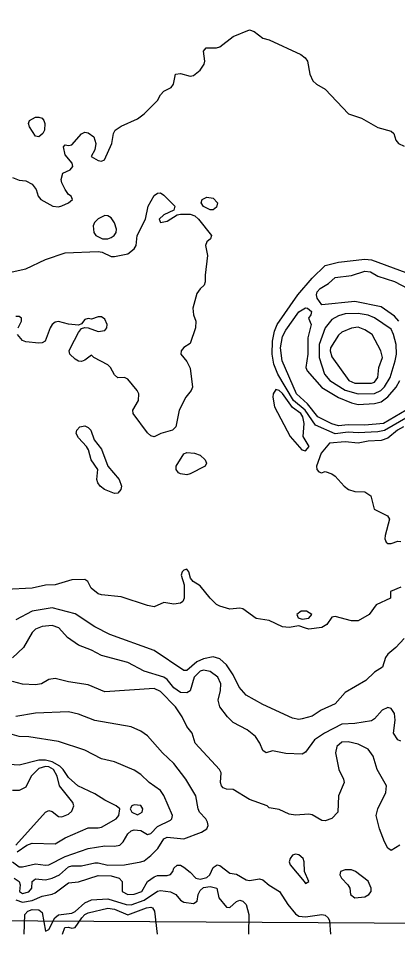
# Model space of a CAD drawing. Extents: x 425119 to 428731, y 1576976 to 1581037.
# Drawn here: x 426380 to 426726, y 1576976 to 1577811 of the extents above; entities that cross this region are included whole.
import ezdxf

# ---------------------------------------------------------------- set-up
doc = ezdxf.new("R2010")
doc.units = 21
doc.header["$MEASUREMENT"] = 0
for name, color, linetype in [('C-TOPO-MAJR', 3, 'Continuous'), ('C-TOPO-MINR', 8, 'Continuous'), ('G-ANNO-AOI', 6, 'Continuous')]:
    doc.layers.add(name, color=color, linetype=linetype)

msp = doc.modelspace()

# ---------------------------------------------------------------- linework, layer by layer
at = {"layer": 'C-TOPO-MAJR'}
for points, elevation in [([(426371.5, 1577580.01), (426386.5, 1577583.17), (426404.5, 1577591.64), (426422.5, 1577597.88), (426452.5, 1577599), (426456.15, 1577598.5), (426464.5, 1577594.64), (426467.5, 1577594.54), (426479.5, 1577596.89), (426485.43, 1577601.5), (426487.19, 1577604.5), (426488.06, 1577613.5), (426495.84, 1577628.5), (426498.12, 1577640.5), (426503.5, 1577649.98), (426506.5, 1577652.31), (426509.5, 1577652.38), (426512.5, 1577650.23), (426522.33, 1577640.5), (426521.5, 1577636.67), (426512.5, 1577632.59), (426508.17, 1577628.5), (426509.5, 1577625.56), (426515.5, 1577626.6), (426524.5, 1577632.42), (426527.5, 1577633.1), (426536.5, 1577633.15), (426540.63, 1577631.5), (426543.97, 1577628.5), (426555.89, 1577613.5), (426554.85, 1577610.5), (426551.5, 1577607.85), (426550.44, 1577604.5), (426552.16, 1577595.5), (426549.96, 1577577.5), (426550.11, 1577571.5), (426549.27, 1577568.5), (426545.5, 1577565.17), (426542.5, 1577560.89), (426538.92, 1577547.5), (426539.39, 1577541.5), (426541.64, 1577535.5), (426541.15, 1577529.5), (426536.5, 1577515.46), (426530.5, 1577511.79), (426528.19, 1577508.5), (426527.99, 1577505.5), (426533.5, 1577498.95), (426536.5, 1577492.86), (426538.39, 1577475.5), (426537.38, 1577472.5), (426532.52, 1577466.5), (426526.44, 1577454.5), (426523.22, 1577439.5), (426520.27, 1577436.5), (426509.68, 1577433.5), (426503.5, 1577430.2), (426503.5, 1577430.2), (426500.5, 1577431.2), (426497.5, 1577433.88), (426484.38, 1577451.5), (426484.11, 1577454.5), (426489.37, 1577463.5), (426489.6, 1577469.5), (426488.12, 1577472.5), (426479.5, 1577482.93), (426476.5, 1577484.35), (426470.5, 1577484.06), (426467.5, 1577486.85), (426463.94, 1577493.5), (426461.5, 1577495.78), (426448.53, 1577502.5), (426446.5, 1577504.76), (426440.5, 1577499.99), (426437.5, 1577498.86), (426434.5, 1577499.23), (426431.5, 1577501), (426426.64, 1577505.5), (426426.04, 1577508.5), (426427.38, 1577511.5), (426434.5, 1577525.27), (426437.5, 1577529.11), (426440.5, 1577529.94), (426443.5, 1577529.53), (426452.5, 1577526.35), (426458.5, 1577527.06), (426460.41, 1577529.5), (426460.7, 1577532.5), (426458.5, 1577537.52), (426455.5, 1577539.53), (426452.5, 1577539.46), (426446.5, 1577537.38), (426443.5, 1577538.22), (426440.5, 1577537.15), (426437.5, 1577533.25), (426434.5, 1577532.15), (426425.5, 1577532.84), (426416.5, 1577535.42), (426413.5, 1577534.87), (426410.5, 1577532.5), (426408.83, 1577529.5), (426404.32, 1577517.5), (426401.5, 1577515.92), (426398.5, 1577515.68), (426386.5, 1577516.68), (426383.5, 1577518.05), (426379.13, 1577523.5)], 70), ([(426735.08, 1577448.5), (426713.5, 1577436.04), (426707.5, 1577434.83), (426689.5, 1577434.02), (426680.5, 1577434.56), (426668.5, 1577432.95), (426668.5, 1577432.95), (426650.5, 1577441.03), (426641.09, 1577454.5), (426630.52, 1577463.5), (426616.17, 1577487.5), (426612.67, 1577496.5), (426610.97, 1577505.5), (426611.27, 1577517.5), (426613.19, 1577526.5), (426615.71, 1577532.5), (426634.6, 1577559.5), (426647.5, 1577574.82), (426659.5, 1577586.24), (426671.5, 1577589.51), (426695.5, 1577592.11), (426701.5, 1577591.57), (426758.5, 1577570.65)], 70), ([(426379.53, 1577529.5), (426382.78, 1577535.5), (426382.6, 1577538.5), (426380.5, 1577540.01), (426377.5, 1577539.8)], 70), ([(426375.89, 1577028.5), (426380.5, 1577025.5), (426381.6, 1577022.5), (426380.79, 1577016.5), (426380.79, 1577016.5), (426383.5, 1577014.66), (426389.5, 1577016.13), (426392.14, 1577019.5), (426392.42, 1577025.5), (426395.5, 1577027.77), (426404.5, 1577027.02), (426410.5, 1577028.38), (426417.24, 1577031.5), (426425.5, 1577038.79), (426428.5, 1577039.76), (426437.5, 1577039.58), (426449.5, 1577042.54), (426452.5, 1577042.58), (426461.5, 1577040.22), (426476.5, 1577040.77), (426491.5, 1577043.29), (426494.5, 1577044.42), (426500.5, 1577049.21), (426506.93, 1577055.5), (426512.5, 1577064.38), (426515.5, 1577065.94), (426530.5, 1577064.27), (426546.83, 1577070.5), (426551.48, 1577073.5), (426552.78, 1577076.5), (426552.28, 1577079.5), (426550.71, 1577082.5), (426545, 1577088.5), (426543.6, 1577091.5), (426541.56, 1577103.5), (426532.44, 1577118.5), (426521.5, 1577132.88), (426511.21, 1577142.5), (426497.5, 1577158.01), (426491.5, 1577162.46), (426482.5, 1577166.33), (426449.5, 1577172.15), (426434.5, 1577177.8), (426425.5, 1577179.91), (426395.5, 1577178.78), (426377.5, 1577175.74)], 75)]:
    msp.add_lwpolyline(points, dxfattribs=dict(at, elevation=elevation))
for points, elevation in [([(426554.5, 1577637.06), (426548.5, 1577640.08), (426546.48, 1577643.5), (426547.36, 1577646.5), (426551.5, 1577648.53), (426557.5, 1577647.66), (426561.19, 1577643.5), (426560.5, 1577639.34), (426557.5, 1577637.09), (426554.5, 1577637.06)], 70), ([(426689.33, 1577469.5), (426704.5, 1577469.79), (426710.04, 1577472.5), (426713.5, 1577475.94), (426718.6, 1577484.5), (426723.25, 1577499.5), (426724.39, 1577505.5), (426724, 1577514.5), (426721.73, 1577523.5), (426719.5, 1577528.45), (426704.5, 1577538.72), (426698.5, 1577540.98), (426689.5, 1577542.74), (426677.5, 1577542.42), (426671.5, 1577540.52), (426665.5, 1577537.11), (426659.5, 1577529.57), (426653.82, 1577514.5), (426654.03, 1577502.5), (426658.85, 1577487.5), (426663.75, 1577481.5), (426677.5, 1577472.81), (426689.33, 1577469.5)], 70), ([(426467.5, 1577378.77), (426458.43, 1577382.5), (426454.29, 1577385.5), (426452.12, 1577388.5), (426451.46, 1577391.5), (426452.3, 1577400.5), (426446.04, 1577409.5), (426443.77, 1577418.5), (426442.03, 1577421.5), (426434.5, 1577429.43), (426432.62, 1577433.5), (426433.17, 1577436.5), (426435.79, 1577439.5), (426440.5, 1577440.28), (426443.5, 1577438.97), (426445.89, 1577436.5), (426448.95, 1577427.5), (426455.5, 1577419.1), (426461.28, 1577403.5), (426471.73, 1577391.5), (426473.72, 1577385.5), (426473.25, 1577382.5), (426470.5, 1577379.15), (426467.5, 1577378.77)], 70), ([(426527.5, 1577396.6), (426525.66, 1577397.5), (426523.65, 1577400.5), (426523.76, 1577403.5), (426530.5, 1577414.89), (426533.5, 1577416.21), (426540.19, 1577415.5), (426545.5, 1577413.54), (426549.94, 1577409.5), (426551.15, 1577406.5), (426550.03, 1577403.5), (426536.5, 1577396.5), (426533.5, 1577395.62), (426527.5, 1577396.6)], 70), ([(426640.14, 1577025.5), (426641.5, 1577023.67), (426644.58, 1577025.5), (426640.45, 1577034.5), (426640.38, 1577043.5), (426639.35, 1577046.5), (426635.5, 1577049.86), (426632.5, 1577050.37), (426629.78, 1577049.5), (426627.52, 1577046.5), (426626.73, 1577043.5), (426627.57, 1577040.5), (426640.14, 1577025.5)], 75), ([(426682.52, 1577013.5), (426686.5, 1577010.64), (426695.5, 1577011.47), (426699.3, 1577013.5), (426701.29, 1577016.5), (426701.33, 1577019.5), (426698.5, 1577025.85), (426687.11, 1577034.5), (426683.5, 1577036.07), (426677.5, 1577036.2), (426673.49, 1577034.5), (426672.89, 1577031.5), (426674.17, 1577028.5), (426680.17, 1577022.5), (426681.86, 1577019.5), (426682.52, 1577013.5)], 75)]:
    msp.add_lwpolyline(points, close=True, dxfattribs=dict(at, elevation=elevation))
at = {"layer": 'C-TOPO-MINR'}
for points, elevation in [([(426374.5, 1577666.35), (426380.5, 1577663.94), (426386.5, 1577663.34), (426392.5, 1577660.32), (426396.03, 1577655.5), (426397.93, 1577649.5), (426400.19, 1577646.5), (426411.35, 1577640.5), (426416.5, 1577639.87), (426419.5, 1577640.61), (426425.44, 1577643.5), (426429.02, 1577646.5), (426427.97, 1577649.5), (426425.5, 1577650.98), (426422.5, 1577655.48), (426419.3, 1577661.5), (426418.7, 1577664.5), (426420.44, 1577670.5), (426427, 1577673.5), (426429.4, 1577676.5), (426428.75, 1577679.5), (426422.5, 1577687), (426421.03, 1577694.5), (426422.5, 1577696.25), (426425.5, 1577695.63), (426428.5, 1577696.28), (426437.5, 1577706.26), (426440.5, 1577707.79), (426443.5, 1577707.16), (426448.56, 1577703.5), (426450.48, 1577697.5), (426449.53, 1577691.5), (426446.29, 1577685.5), (426452.5, 1577681.82), (426455.5, 1577681.4), (426458.35, 1577682.5), (426465.09, 1577697.5), (426466.54, 1577706.5), (426468.01, 1577709.5), (426473.5, 1577713.21), (426488.5, 1577719.83), (426494.38, 1577724.5), (426506.69, 1577736.5), (426509.5, 1577741.75), (426512.5, 1577745.11), (426518.96, 1577748.5), (426521.2, 1577751.5), (426522.94, 1577760.5), (426527.5, 1577761.24), (426536.5, 1577758.75), (426539.5, 1577759.25), (426545.5, 1577764.28), (426549.14, 1577769.5), (426549.65, 1577772.5), (426548.44, 1577781.5), (426550.89, 1577784.5), (426560.5, 1577784.59), (426563.5, 1577785.5), (426575.5, 1577794.74), (426590.5, 1577800.85), (426594.73, 1577799.5), (426602.5, 1577793.27), (426608.5, 1577791.78), (426637.13, 1577778.5), (426641.27, 1577775.5), (426643.3, 1577772.5), (426645.39, 1577760.5), (426648.13, 1577754.5), (426651.52, 1577751.5), (426659.5, 1577746.97), (426680.54, 1577724.5), (426692.5, 1577720.33), (426707.5, 1577712.05), (426719.5, 1577708.61), (426721.89, 1577706.5), (426723.79, 1577700.5), (426726.1, 1577697.5), (426731.5, 1577694.97)], 71), ([(426726.67, 1577535.5), (426722.5, 1577540.18), (426710.5, 1577548.77), (426686.5, 1577553.45), (426656.3, 1577550.5), (426652.02, 1577556.5), (426651.37, 1577559.5), (426652.14, 1577562.5), (426654.86, 1577565.5), (426662.5, 1577569.89), (426668.5, 1577575.35), (426683.5, 1577577.25), (426695.5, 1577581.17), (426700.75, 1577580.5), (426707.5, 1577576.74), (426722.5, 1577571.85), (426734.73, 1577565.5)], 69), ([(426733.22, 1577454.5), (426712.61, 1577442.5), (426695.5, 1577440.83), (426680.5, 1577441.19), (426671.5, 1577440.44), (426665.5, 1577442.08), (426665.5, 1577442.08), (426652.82, 1577448.5), (426643.25, 1577460.5), (426633.28, 1577469.5), (426620.34, 1577499.5), (426618.73, 1577511.5), (426620.5, 1577521.74), (426623.5, 1577527.54), (426635.5, 1577544.07), (426641.5, 1577547.87), (426643.34, 1577547.5), (426647.07, 1577544.5), (426646.43, 1577541.5), (426644.23, 1577538.5), (426646.61, 1577532.5), (426643.48, 1577520.5), (426643.72, 1577505.5), (426641.94, 1577493.5), (426643.14, 1577490.5), (426656.5, 1577475.22), (426671.5, 1577466.09), (426683.5, 1577461.35), (426689.5, 1577459.92), (426704.5, 1577460.68), (426710.5, 1577462.33), (426716.5, 1577466.68), (426724.24, 1577475.5), (426727.53, 1577481.5)], 69), ([(426730.7, 1577439.5), (426725.22, 1577436.5), (426716.5, 1577429.13), (426710.5, 1577426.86), (426698.5, 1577426.25), (426689.5, 1577424.46), (426677.5, 1577425.78), (426663.27, 1577424.5), (426655.69, 1577415.5), (426651.65, 1577403.5), (426651.88, 1577400.5), (426653.5, 1577398.47), (426656.2, 1577397.5), (426659.5, 1577398.68), (426665.5, 1577396.54), (426668.63, 1577394.5), (426676.67, 1577385.5), (426680.69, 1577382.5), (426686.5, 1577380.67), (426695.5, 1577380.26), (426700.99, 1577376.5), (426704.04, 1577364.5), (426716.32, 1577358.5), (426717.96, 1577355.5), (426713.98, 1577340.5), (426713.91, 1577337.5), (426715.07, 1577334.5), (426716.5, 1577333.2), (426719.5, 1577333.21), (426725.5, 1577335.27), (426728.5, 1577335.08)], 71), ([(426728.5, 1577293.52), (426718.92, 1577289.5), (426718.95, 1577283.5), (426705.93, 1577277.5), (426699.36, 1577268.5), (426689.5, 1577262.92), (426683.5, 1577262.81), (426668.5, 1577266.76), (426665.5, 1577266.18), (426660.97, 1577259.5), (426656.5, 1577256.86), (426644.5, 1577255.26), (426641.5, 1577255.98), (426641.5, 1577255.98), (426635.5, 1577258.24), (426626.5, 1577256.84), (426620.5, 1577257.48), (426608.5, 1577263.2), (426596.5, 1577265.04), (426584.5, 1577273.86), (426581.5, 1577274.45), (426572.5, 1577273.4), (426563.5, 1577276.17), (426560.5, 1577277.78), (426554.5, 1577283.49), (426545.5, 1577294.69), (426539.14, 1577298.5), (426536.67, 1577301.5), (426535.31, 1577307.5), (426533.5, 1577309.93), (426530.5, 1577308.99), (426529.09, 1577307.5), (426528.32, 1577304.5), (426530.8, 1577295.5), (426531.01, 1577283.5), (426529.61, 1577280.5), (426527.5, 1577278.91), (426521.5, 1577277.87), (426512.5, 1577279.64), (426503.5, 1577275.66), (426497.5, 1577276.65), (426473.5, 1577284.53), (426455.5, 1577286.34), (426452.5, 1577287.37), (426446.2, 1577292.5), (426443.26, 1577298.5), (426440.5, 1577300.51), (426428.5, 1577300.2), (426413.5, 1577295.61), (426404.5, 1577295.21), (426392.5, 1577292.64), (426368.5, 1577291.18)], 71), ([(426731.5, 1577246.83), (426723.8, 1577238.5), (426716.38, 1577232.5), (426714.27, 1577229.5), (426711.55, 1577220.5), (426704.5, 1577216.05), (426696.45, 1577208.5), (426677.5, 1577197.44), (426668.5, 1577187.25), (426655.8, 1577181.5), (426647.5, 1577176.12), (426638.5, 1577173.5), (426635.5, 1577173), (426629.5, 1577174.09), (426602.5, 1577186.54), (426587.5, 1577195.11), (426580.92, 1577202.5), (426575.5, 1577213.72), (426569.5, 1577222.75), (426563.5, 1577228.22), (426557.5, 1577229.94), (426548.5, 1577228.12), (426542.5, 1577225.45), (426533.5, 1577217.45), (426530.5, 1577217.55), (426503.5, 1577235.77), (426463.24, 1577250.5), (426449.5, 1577257.34), (426431.5, 1577269.17), (426410.5, 1577274.64), (426392.5, 1577271.68), (426377.5, 1577263.75)], 72), ([(426728.5, 1577153.11), (426725.5, 1577154.5), (426721.71, 1577160.5), (426723.07, 1577172.5), (426722.5, 1577178.5), (426719.5, 1577182.93), (426716.5, 1577183.83), (426711.5, 1577181.5), (426704.5, 1577173.64), (426701.5, 1577171.79), (426686.5, 1577169.27), (426674.5, 1577168.67), (426658.86, 1577160.5), (426649.75, 1577154.5), (426641.5, 1577143.16), (426638.5, 1577141.3), (426623.5, 1577142.04), (426611.5, 1577144.38), (426605.5, 1577142.66), (426602.5, 1577144.76), (426599.94, 1577151.5), (426595.98, 1577157.5), (426588.26, 1577163.5), (426575.5, 1577170.38), (426570.28, 1577175.5), (426563.5, 1577184.4), (426562.05, 1577190.5), (426564.16, 1577199.5), (426564.28, 1577205.5), (426561.59, 1577211.5), (426554.5, 1577216.72), (426548.5, 1577217.8), (426545.5, 1577216.84), (426540.1, 1577211.5), (426536.5, 1577199.07), (426533.5, 1577197.18), (426527.5, 1577197.58), (426521.5, 1577201.65), (426515.5, 1577209.33), (426512.5, 1577211.6), (426494.5, 1577217.08), (426479.5, 1577224.8), (426455.5, 1577231.23), (426446.5, 1577236.17), (426434.5, 1577240.78), (426424.48, 1577247.5), (426416.79, 1577256.5), (426410.5, 1577258.63), (426401.5, 1577257.74), (426395.5, 1577255.28), (426392.5, 1577252.22), (426384.49, 1577238.5), (426374.5, 1577229.26)], 73), ([(426727.34, 1577058.5), (426719.5, 1577053.77), (426716.5, 1577055.8), (426713.5, 1577061.63), (426708.96, 1577073.5), (426705.73, 1577085.5), (426707.37, 1577091.5), (426714.77, 1577106.5), (426715.2, 1577112.5), (426706.83, 1577127.5), (426703.21, 1577139.5), (426698.5, 1577145.81), (426689.5, 1577150.63), (426680.5, 1577152.74), (426674.5, 1577152.29), (426670.17, 1577148.5), (426668.7, 1577142.5), (426671.98, 1577127.5), (426676.18, 1577118.5), (426676.65, 1577115.5), (426671.54, 1577103.5), (426670.82, 1577088.5), (426665.5, 1577082.79), (426659.5, 1577080.75), (426656.5, 1577081.13), (426647.5, 1577086.08), (426644.5, 1577086.84), (426632.5, 1577085.72), (426626.5, 1577086.69), (426617.5, 1577091.1), (426608.5, 1577092.57), (426606.68, 1577094.5), (426590.5, 1577100.04), (426575.5, 1577109.14), (426569.5, 1577109.48), (426566.5, 1577110.77), (426564.81, 1577112.5), (426563.94, 1577115.5), (426564.64, 1577124.5), (426563.06, 1577127.5), (426541.03, 1577151.5), (426538.15, 1577160.5), (426533.48, 1577166.5), (426529.1, 1577175.5), (426523.12, 1577184.5), (426509.5, 1577198.31), (426503.5, 1577201.11), (426458.5, 1577198.26), (426443.5, 1577204.61), (426425.5, 1577207.3), (426413.5, 1577210.25), (426407.5, 1577209.31), (426400.99, 1577205.5), (426395.5, 1577204.46), (426383.5, 1577205.09), (426374.5, 1577207.65)], 74), ([(426374.5, 1577043.5), (426380.5, 1577038.94), (426383.5, 1577038.68), (426395.5, 1577041.66), (426404.5, 1577040.31), (426407.5, 1577040.68), (426422.5, 1577048.11), (426443.5, 1577055.42), (426458.5, 1577058.07), (426467.5, 1577057.54), (426472.18, 1577058.5), (426475.42, 1577061.5), (426479.5, 1577068.8), (426482.5, 1577071.54), (426485.5, 1577072.61), (426491.5, 1577072.01), (426497.5, 1577068.38), (426500.5, 1577069.27), (426506.5, 1577075.68), (426518.5, 1577081.25), (426519.78, 1577082.5), (426520.34, 1577085.5), (426512.5, 1577103.72), (426509.5, 1577108.3), (426499.16, 1577115.5), (426491.5, 1577122.94), (426485.5, 1577126.86), (426467.5, 1577134.49), (426455.5, 1577137), (426440.5, 1577145.02), (426416.5, 1577152.8), (426389.5, 1577157.1), (426380.5, 1577157.46), (426369.92, 1577160.5)], 76), ([(426378.69, 1577052.5), (426387.53, 1577058.5), (426392.5, 1577060.29), (426413.5, 1577059.87), (426422.5, 1577065.22), (426443.5, 1577074.46), (426452.5, 1577074.2), (426455.5, 1577074.95), (426469.03, 1577082.5), (426471.38, 1577085.5), (426472.2, 1577091.5), (426468.9, 1577094.5), (426458.5, 1577099.43), (426449.5, 1577105.28), (426434.12, 1577112.5), (426425.5, 1577120.09), (426420.62, 1577127.5), (426417.57, 1577130.5), (426410.5, 1577134.52), (426404.5, 1577136.07), (426398.5, 1577136.07), (426380.5, 1577131.27), (426371.5, 1577132.03)], 77), ([(426377.5, 1577058.57), (426404.5, 1577088.58), (426407.5, 1577090.06), (426410.5, 1577089.29), (426416.5, 1577084.73), (426419.5, 1577084.23), (426425.5, 1577086.64), (426428.5, 1577089.64), (426430.26, 1577094.5), (426429.34, 1577097.5), (426417.19, 1577112.5), (426415.33, 1577121.5), (426411.72, 1577127.5), (426407.5, 1577129.74), (426404.5, 1577130.18), (426398.5, 1577128.44), (426391.64, 1577121.5), (426386.5, 1577111.41), (426380.5, 1577108.23), (426374.5, 1577108.45)], 78), ([(426377.5, 1577008.7), (426383.5, 1577006.62), (426392.5, 1577008.2), (426401.5, 1577011.98), (426410.5, 1577013.96), (426413.5, 1577015.23), (426425.5, 1577024.27), (426434.5, 1577025.29), (426452.5, 1577030.83), (426464.5, 1577030.55), (426471.68, 1577028.5), (426474.53, 1577025.5), (426474.49, 1577016.5), (426479.5, 1577013.63), (426485.5, 1577013.96), (426492.31, 1577016.5), (426497.54, 1577025.5), (426503.5, 1577029.61), (426506.5, 1577030.96), (426515.5, 1577030.89), (426518.5, 1577031.9), (426520.62, 1577034.5), (426521.52, 1577037.5), (426524.5, 1577040.32), (426527.5, 1577040.22), (426530.5, 1577038.64), (426536.5, 1577034.01), (426541.56, 1577028.5), (426545.5, 1577027.44), (426551.5, 1577029.08), (426554.37, 1577031.5), (426557.5, 1577038.29), (426561.05, 1577040.5), (426563.5, 1577040.11), (426572.5, 1577033.16), (426578.5, 1577032.17), (426587.5, 1577027.03), (426590.5, 1577026.47), (426599.5, 1577027.93), (426602.5, 1577026.93), (426608.5, 1577022.13), (426617.9, 1577016.5), (426625.47, 1577004.5), (426632.5, 1576996.09), (426635.5, 1576993.93), (426641.5, 1576993.31), (426656.5, 1576995.55), (426659.5, 1576994.88), (426662.04, 1576992.5), (426663.45, 1576989.5), (426664.13, 1576977.5)], 74), ([(426385.12, 1576977.5), (426385.72, 1576995.5), (426388.38, 1576998.5), (426392.5, 1577000.01), (426398.5, 1576999.78), (426401.5, 1576997.32), (426404.5, 1576980.28), (426407.5, 1576981.91), (426412.95, 1576992.5), (426416.5, 1576995.23), (426428.5, 1576996.78), (426431.5, 1576998.22), (426440.5, 1577006.02), (426446.5, 1577008.89), (426461.5, 1577009.78), (426477.95, 1577004.5), (426482.5, 1577004.15), (426494.5, 1577008.43), (426506.5, 1577016.73), (426509.5, 1577017.28), (426518.5, 1577016.11), (426523.29, 1577013.5), (426527.5, 1577008.61), (426530.5, 1577006.56), (426539.5, 1577005.28), (426542.82, 1577007.5), (426543.64, 1577013.5), (426545.5, 1577017.36), (426548.5, 1577019.85), (426554.5, 1577020.83), (426560.7, 1577019.5), (426562.53, 1577010.5), (426569.5, 1577001.99), (426572.5, 1577001.9), (426578.5, 1577007.16), (426581.5, 1577008.42), (426584.5, 1577007.56), (426587.29, 1577004.5), (426589.85, 1576995.5), (426589.6, 1576977.5)], 73), ([(426419.94, 1576977.5), (426422.26, 1576983.5), (426425.5, 1576983.93), (426428.5, 1576982.93), (426431.5, 1576983.64), (426437.76, 1576992.5), (426440.5, 1576995.42), (426443.5, 1576996.8), (426461.5, 1577001.11), (426467.5, 1577000.31), (426479.5, 1576994.99), (426496.74, 1577001.5), (426500.5, 1577001.98), (426501.97, 1577001.5), (426503.83, 1576998.5), (426506.19, 1576977.5)], 72)]:
    msp.add_lwpolyline(points, dxfattribs=dict(at, elevation=elevation))
for points, elevation in [([(426398.5, 1577703.38), (426395.5, 1577704.23), (426390.05, 1577712.5), (426389.08, 1577715.5), (426390.12, 1577718.5), (426395.5, 1577721.25), (426398.5, 1577721.49), (426401.5, 1577720.49), (426403.17, 1577718.5), (426403.83, 1577715.5), (426403.59, 1577709.5), (426402.07, 1577706.5), (426398.5, 1577703.38)], 71), ([(426456.6, 1577610.5), (426461.5, 1577610.57), (426464.5, 1577611.78), (426467.05, 1577613.5), (426468.94, 1577616.5), (426469.2, 1577619.5), (426467.5, 1577625.26), (426464.5, 1577629.66), (426461.5, 1577631.6), (426458.5, 1577631.92), (426452.5, 1577628.87), (426449.29, 1577625.5), (426447.91, 1577622.5), (426448.64, 1577616.5), (426450.52, 1577613.5), (426456.6, 1577610.5)], 71), ([(426680.86, 1577481.5), (426686.5, 1577479.26), (426701.5, 1577479.14), (426704.5, 1577479.97), (426707.35, 1577484.5), (426708.16, 1577493.5), (426711.51, 1577502.5), (426710.08, 1577508.5), (426702.21, 1577523.5), (426695.5, 1577527.87), (426689.5, 1577530.04), (426683.5, 1577529.34), (426674.5, 1577525.68), (426671.5, 1577522.9), (426664.33, 1577511.5), (426663.88, 1577508.5), (426665.5, 1577503.11), (426680.86, 1577481.5)], 71), ([(426638.01, 1577418.5), (426641.5, 1577417.46), (426644.76, 1577421.5), (426639.45, 1577430.5), (426640.39, 1577442.5), (426639.13, 1577448.5), (426637.11, 1577451.5), (426629.5, 1577457.02), (426620.5, 1577469.71), (426617.5, 1577472.63), (426614.5, 1577473.44), (426612.13, 1577469.5), (426611.67, 1577466.5), (426613.35, 1577457.5), (426627.48, 1577430.5), (426638.01, 1577418.5)], 71), ([(426634.95, 1577265.5), (426638.5, 1577264.26), (426644.5, 1577265.19), (426647.25, 1577268.5), (426642.55, 1577271.5), (426637.57, 1577271.5), (426633.74, 1577268.5), (426634.95, 1577265.5)], 71), ([(426483.22, 1577088.5), (426488.5, 1577086.02), (426492.53, 1577088.5), (426493.32, 1577091.5), (426491.5, 1577094.52), (426485.5, 1577095.31), (426483.34, 1577094.5), (426481.6, 1577091.5), (426483.22, 1577088.5)], 77)]:
    msp.add_lwpolyline(points, close=True, dxfattribs=dict(at, elevation=elevation))
at = {"layer": 'G-ANNO-AOI'}
msp.add_lwpolyline([(428646.7, 1576976.16), (428670.47, 1580975.86), (425143.3, 1580996.99), (425119.16, 1576997.28), (428646.7, 1576976.16)], close=True, dxfattribs=at)

doc.saveas('drawing.dxf')
